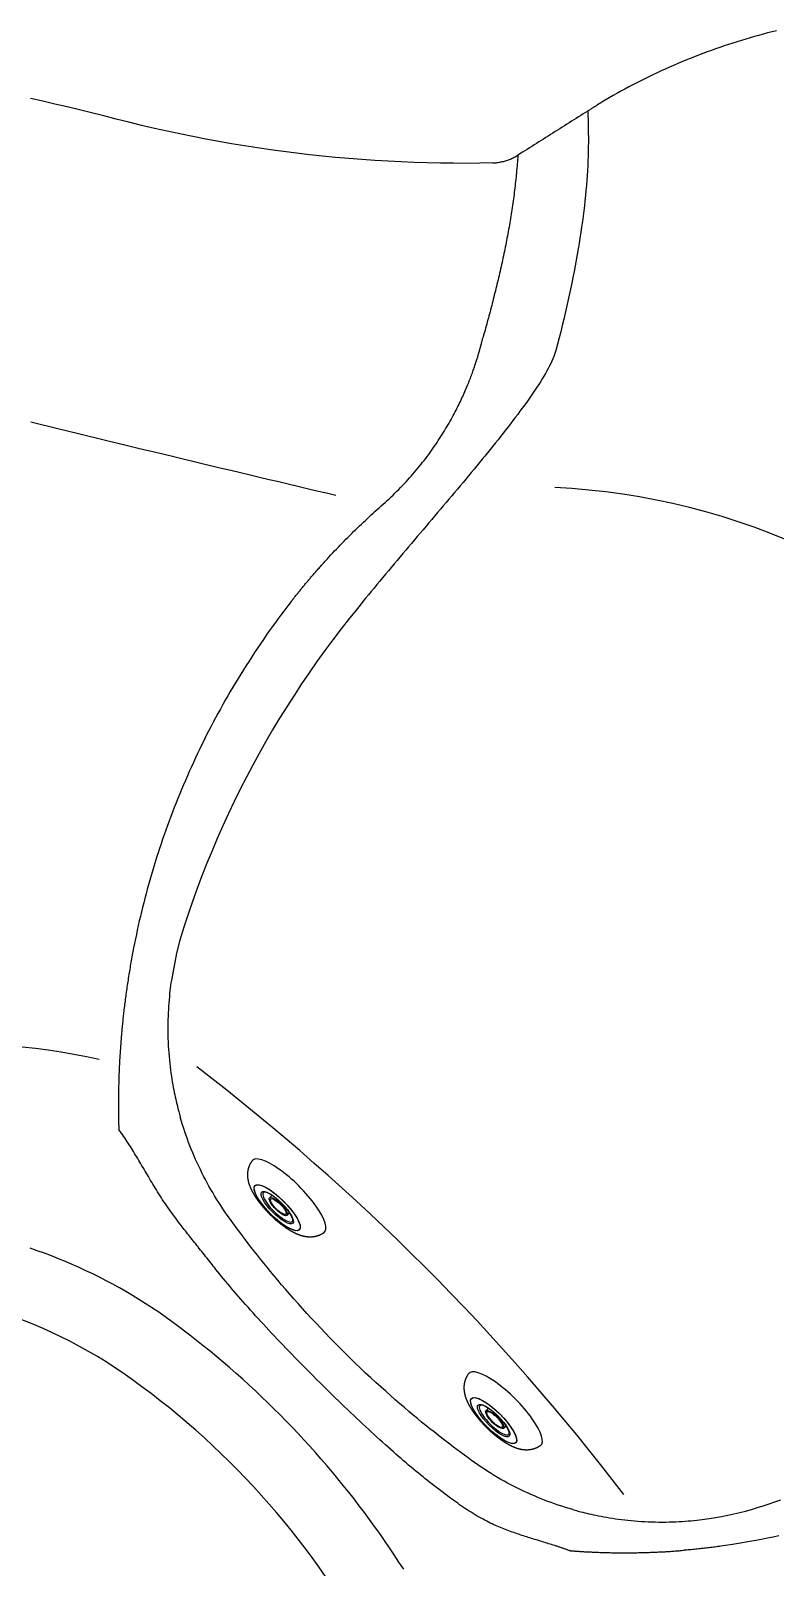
# Model space of a CAD drawing. Extents: x 938 to 1038, y 781 to 934.
# Drawn here: x 998.1 to 1011.87, y 852.49 to 880.9 of the extents above; entities that cross this region are included whole.
import ezdxf

# ---------------------------------------------------------------- set-up
doc = ezdxf.new("R2010")
doc.units = 0
doc.header["$MEASUREMENT"] = 0
doc.layers.add('1', color=4, linetype='Continuous')
doc.layers.add('DIM', color=3, linetype='Continuous')

# ---------------------------------------------------------------- blocks, each defined once
blk = doc.blocks.new('MINIJET')
at = {"layer": '1', "color": 3}
for p, q in [((0.268, 0.23), (0.202, 0.23)), ((0.268, -0.23), (0.202, -0.23))]:
    blk.add_line(p, q, dxfattribs=at)
at = {"layer": '1', "color": 3, "extrusion": (2.34069e-18, 2.77556e-17, -1)}
for centre, major_axis, start_param, end_param in [((0, 0), (0, 0.94), 3.096514, 6.328264), ((0.297, 0), (0, 0.58), 1.213768, 7.496953), ((0.278, 0), (0, 0.379), 6.174551, 9.533412), ((0.268, 0), (0, 0.2), 1.213768, 7.496953)]:
    blk.add_ellipse(centre, major_axis=major_axis, ratio=0.28756, start_param=start_param, end_param=end_param, dxfattribs=at)
at = {"layer": '1', "color": 3, "extrusion": (2.34069e-18, -2.77556e-17, -1)}
for centre, major_axis, start_param, end_param in [((0.297, 0), (0, 0.58), 4.355360367553331, 10.63854567473292), ((0.268, 0), (0, 0.23), 1.213768, 7.496953)]:
    blk.add_ellipse(centre, major_axis=major_axis, ratio=0.28756, start_param=start_param, end_param=end_param, dxfattribs=at)
at = {"layer": '1', "color": 3, "extrusion": (2.34069e-18, -8.32667e-17, -1)}
blk.add_ellipse((0.297, 0), major_axis=(0, 0.407), ratio=0.28756, start_param=4.355360367553329, end_param=10.63854567473291, dxfattribs=at)
at = {"layer": '1', "color": 3}
for points, knots in [([(0.012, -0.939), (0.047, -0.932), (0.079, -0.923), (0.11, -0.911), (0.138, -0.898), (0.169, -0.881), (0.196, -0.862), (0.221, -0.843), (0.243, -0.824), (0.269, -0.796), (0.292, -0.769), (0.312, -0.742), (0.329, -0.716), (0.351, -0.678), (0.369, -0.64), (0.385, -0.602), (0.399, -0.565), (0.411, -0.527), (0.428, -0.467), (0.441, -0.406), (0.453, -0.343), (0.462, -0.279), (0.469, -0.213), (0.474, -0.162), (0.477, -0.11), (0.478, -0.057), (0.479, -0.005), (0.479, 0.048), (0.476, 0.111), (0.473, 0.174), (0.467, 0.236), (0.46, 0.297), (0.452, 0.348), (0.443, 0.399), (0.432, 0.448), (0.42, 0.496), (0.406, 0.543), (0.389, 0.593), (0.368, 0.642), (0.343, 0.692), (0.32, 0.73), (0.293, 0.768), (0.259, 0.807), (0.228, 0.837), (0.19, 0.867), (0.157, 0.888), (0.12, 0.907), (0.078, 0.923), (0.033, 0.935), (0.012, 0.939)], [1.258846, 1.258846, 1.28405, 1.309253, 1.334457, 1.359661, 1.389764, 1.419868, 1.449972, 1.480075, 1.522807, 1.565539, 1.60827, 1.651002, 1.715116, 1.779231, 1.843346, 1.90746, 1.971575, 2.071337, 2.171099, 2.270861, 2.370623, 2.470385, 2.54716, 2.623934, 2.700709, 2.777484, 2.854259, 2.947334, 3.040409, 3.133485, 3.22656, 3.306164, 3.385768, 3.465372, 3.544977, 3.624581, 3.7092, 3.79382, 3.87844, 3.94015, 4.001861, 4.063571, 4.110156, 4.15674, 4.191384, 4.226028, 4.260673, 4.295317, 4.310282, 4.310282]), ([(0.266, -0.377), (0.262, -0.375), (0.256, -0.369), (0.25, -0.361), (0.242, -0.35), (0.235, -0.335), (0.226, -0.316), (0.218, -0.293), (0.211, -0.268), (0.204, -0.238), (0.197, -0.205), (0.192, -0.17), (0.188, -0.132), (0.184, -0.092), (0.182, -0.052), (0.181, -0.01), (0.181, 0.031), (0.183, 0.073), (0.186, 0.113), (0.19, 0.152), (0.195, 0.189), (0.201, 0.224), (0.208, 0.256), (0.216, 0.285), (0.224, 0.31), (0.233, 0.332), (0.242, 0.349), (0.25, 0.361), (0.257, 0.37), (0.263, 0.375), (0.266, 0.377)], [5.178052, 5.178052, 5.268561, 5.359069, 5.444224, 5.529379, 5.614534, 5.70861, 5.802687, 5.896764, 5.997577, 6.09839, 6.199203, 6.302796, 6.406388, 6.50998, 6.614493, 6.719006, 6.823518, 6.927955, 7.032392, 7.136828, 7.2401, 7.343372, 7.446644, 7.546427, 7.646211, 7.745995, 7.837037, 7.928079, 8.019121, 8.102376, 8.102376])]:
    blk.add_open_spline(points, degree=1, knots=knots, dxfattribs=at)
blk = doc.blocks.new('VISTA')
at = {"layer": '1', "color": 3, "linetype": 'Continuous'}
for points in [[(74.012, 81.338), (73.931, 81.318), (73.849, 81.297), (73.768, 81.275), (73.687, 81.253), (73.606, 81.231), (73.526, 81.208), (73.445, 81.184), (73.365, 81.16), (73.285, 81.135), (73.205, 81.11), (73.126, 81.084), (73.046, 81.058), (72.967, 81.031), (72.888, 81.003), (72.809, 80.975), (72.73, 80.947), (72.652, 80.917), (72.574, 80.888), (72.496, 80.857), (72.418, 80.827), (72.34, 80.795), (72.263, 80.763), (72.186, 80.731), (72.109, 80.698), (72.033, 80.664), (71.956, 80.63), (71.88, 80.596), (71.805, 80.56), (71.729, 80.525), (71.654, 80.488), (71.579, 80.451), (71.504, 80.414), (71.43, 80.376), (71.356, 80.338), (71.282, 80.299), (71.209, 80.259), (71.136, 80.219), (71.063, 80.179), (70.991, 80.138), (70.919, 80.096), (70.848, 80.054), (70.706, 79.968)], [(68.769, 78.893), (68.527, 78.888), (68.284, 78.886), (68.042, 78.887), (67.799, 78.889), (67.557, 78.895), (67.315, 78.902), (67.072, 78.912), (66.83, 78.924), (66.588, 78.938), (66.346, 78.955), (66.104, 78.974), (65.862, 78.996), (65.621, 79.019), (65.38, 79.045), (65.139, 79.074), (64.898, 79.104), (64.658, 79.137), (64.417, 79.172), (64.178, 79.209), (63.938, 79.249), (63.699, 79.291), (63.46, 79.335), (63.222, 79.381), (62.984, 79.429), (62.747, 79.48), (62.51, 79.533), (62.273, 79.588), (62.037, 79.645), (61.802, 79.704), (61.575, 79.762), (61.35, 79.819), (61.124, 79.875), (60.898, 79.929), (60.671, 79.982), (60.445, 80.035), (60.217, 80.086)], [(70.526, 79.854), (70.483, 79.826), (70.44, 79.799), (70.397, 79.772), (70.354, 79.745), (70.311, 79.718), (70.267, 79.69), (70.224, 79.663), (70.181, 79.636), (70.138, 79.609), (70.095, 79.581), (70.052, 79.554), (70.009, 79.527), (69.966, 79.5), (69.922, 79.473), (69.879, 79.445), (69.836, 79.418), (69.793, 79.391), (69.75, 79.363), (69.707, 79.336), (69.664, 79.309), (69.621, 79.282), (69.577, 79.254), (69.534, 79.227), (69.491, 79.2), (69.448, 79.172), (69.405, 79.145), (69.362, 79.118), (69.319, 79.091), (69.233, 79.036)], [(70.526, 79.854), (70.528, 79.772), (70.53, 79.69), (70.531, 79.608), (70.533, 79.526), (70.534, 79.444), (70.535, 79.361), (70.535, 79.277), (70.534, 79.192), (70.532, 79.106), (70.53, 79.019), (70.527, 78.932), (70.523, 78.843), (70.518, 78.754), (70.512, 78.663), (70.506, 78.572), (70.498, 78.48), (70.49, 78.387), (70.481, 78.293), (70.471, 78.198), (70.461, 78.102), (70.449, 78.006), (70.437, 77.908), (70.424, 77.81), (70.41, 77.711), (70.396, 77.61), (70.38, 77.509), (70.364, 77.407), (70.347, 77.305), (70.329, 77.201), (70.31, 77.096), (70.291, 76.991), (70.271, 76.885), (70.25, 76.777), (70.228, 76.669), (70.205, 76.56), (70.182, 76.451), (70.157, 76.34), (70.132, 76.229), (70.106, 76.116), (70.079, 76.003), (70.052, 75.889), (70.024, 75.774), (69.994, 75.658), (69.934, 75.424)], [(70.706, 79.968), (70.697, 79.962), (70.688, 79.957), (70.679, 79.951), (70.67, 79.945), (70.661, 79.94), (70.652, 79.934), (70.643, 79.928), (70.634, 79.923), (70.625, 79.917), (70.616, 79.911), (70.607, 79.906), (70.598, 79.9), (70.589, 79.894), (70.58, 79.888), (70.571, 79.883), (70.562, 79.877), (70.553, 79.871), (70.544, 79.865), (70.526, 79.854)], [(70.526, 79.854), (70.526, 79.854), (70.526, 79.854), (70.526, 79.854), (70.526, 79.854), (70.526, 79.854), (70.526, 79.855), (70.526, 79.855), (70.526, 79.855), (70.526, 79.855), (70.526, 79.855), (70.526, 79.855), (70.526, 79.856), (70.526, 79.856), (70.526, 79.856), (70.526, 79.856), (70.526, 79.856), (70.526, 79.856), (70.526, 79.857), (70.526, 79.857)], [(69.233, 79.036), (69.23, 78.996), (69.226, 78.955), (69.223, 78.915), (69.22, 78.875), (69.216, 78.834), (69.213, 78.794), (69.209, 78.754), (69.205, 78.714), (69.201, 78.673), (69.197, 78.633), (69.193, 78.593), (69.189, 78.553), (69.184, 78.512), (69.179, 78.472), (69.175, 78.432), (69.17, 78.391), (69.165, 78.351), (69.16, 78.311), (69.155, 78.27), (69.149, 78.23), (69.144, 78.19), (69.138, 78.149), (69.133, 78.109), (69.127, 78.069), (69.121, 78.028), (69.115, 77.988), (69.108, 77.947), (69.102, 77.907), (69.095, 77.866), (69.089, 77.826), (69.082, 77.785), (69.075, 77.745), (69.068, 77.704), (69.06, 77.663), (69.053, 77.623), (69.045, 77.582), (69.038, 77.542), (69.03, 77.501), (69.022, 77.46), (69.014, 77.42), (69.006, 77.379), (68.998, 77.338), (68.989, 77.298), (68.981, 77.257), (68.972, 77.217), (68.964, 77.176), (68.955, 77.135), (68.946, 77.095), (68.938, 77.054), (68.929, 77.014), (68.92, 76.974), (68.911, 76.933), (68.902, 76.893), (68.893, 76.852), (68.883, 76.812), (68.874, 76.772), (68.865, 76.732), (68.855, 76.692), (68.845, 76.652), (68.836, 76.612), (68.826, 76.572), (68.816, 76.532), (68.806, 76.493), (68.796, 76.453), (68.786, 76.414), (68.776, 76.375), (68.767, 76.335), (68.757, 76.296), (68.747, 76.258), (68.737, 76.219), (68.727, 76.18), (68.717, 76.142), (68.706, 76.104), (68.696, 76.066), (68.686, 76.028), (68.676, 75.99), (68.666, 75.953), (68.656, 75.915), (68.645, 75.878), (68.635, 75.841), (68.625, 75.804), (68.615, 75.767), (68.604, 75.73), (68.584, 75.658)], [(68.769, 78.893), (68.788, 78.894), (68.808, 78.896), (68.827, 78.898), (68.847, 78.9), (68.866, 78.903), (68.886, 78.906), (68.905, 78.909), (68.924, 78.913), (68.944, 78.918), (68.963, 78.922), (68.982, 78.927), (69.001, 78.933), (69.019, 78.938), (69.038, 78.945), (69.057, 78.951), (69.075, 78.958), (69.093, 78.965), (69.111, 78.973), (69.129, 78.981), (69.147, 78.989), (69.164, 78.998), (69.182, 79.007), (69.199, 79.016), (69.233, 79.036)], [(68.514, 75.394), (68.516, 75.403), (68.519, 75.411), (68.521, 75.42), (68.524, 75.429), (68.526, 75.437), (68.529, 75.446), (68.531, 75.455), (68.533, 75.463), (68.536, 75.472), (68.538, 75.481), (68.541, 75.49), (68.543, 75.499), (68.545, 75.507), (68.548, 75.516), (68.55, 75.525), (68.552, 75.534), (68.555, 75.542), (68.557, 75.551), (68.559, 75.56), (68.561, 75.569), (68.564, 75.578), (68.566, 75.587), (68.568, 75.595), (68.57, 75.604), (68.573, 75.613), (68.575, 75.622), (68.577, 75.631), (68.579, 75.64), (68.584, 75.658)], [(65.741, 71.609), (65.775, 71.646), (65.809, 71.683), (65.843, 71.719), (65.878, 71.755), (65.912, 71.792), (65.947, 71.828), (65.982, 71.864), (66.017, 71.9), (66.052, 71.935), (66.088, 71.971), (66.123, 72.006), (66.159, 72.042), (66.195, 72.077), (66.23, 72.112), (66.266, 72.147), (66.302, 72.181), (66.339, 72.216), (66.375, 72.25), (66.411, 72.284), (66.448, 72.318), (66.484, 72.352), (66.521, 72.386), (66.558, 72.42), (66.595, 72.453), (66.632, 72.486), (66.669, 72.519), (66.706, 72.552), (66.743, 72.585), (66.78, 72.618), (66.817, 72.651), (66.853, 72.685), (66.889, 72.719), (66.924, 72.753), (66.959, 72.787), (66.994, 72.822), (67.029, 72.856), (67.063, 72.891), (67.096, 72.927), (67.13, 72.962), (67.163, 72.997), (67.195, 73.033), (67.227, 73.069), (67.259, 73.105), (67.29, 73.141), (67.321, 73.177), (67.352, 73.213), (67.382, 73.249), (67.412, 73.286), (67.441, 73.322), (67.47, 73.359), (67.499, 73.395), (67.527, 73.432), (67.555, 73.469), (67.582, 73.505), (67.609, 73.542), (67.635, 73.579), (67.661, 73.615), (67.686, 73.652), (67.712, 73.689), (67.736, 73.725), (67.76, 73.761), (67.784, 73.798), (67.807, 73.834), (67.83, 73.87), (67.853, 73.906), (67.875, 73.942), (67.896, 73.977), (67.917, 74.013), (67.938, 74.048), (67.958, 74.083), (67.978, 74.118), (67.997, 74.153), (68.016, 74.187), (68.035, 74.221), (68.053, 74.255), (68.07, 74.289), (68.088, 74.322), (68.105, 74.356), (68.121, 74.388), (68.137, 74.421), (68.153, 74.453), (68.168, 74.485), (68.183, 74.516), (68.198, 74.548), (68.212, 74.578), (68.226, 74.609), (68.239, 74.639), (68.252, 74.668), (68.265, 74.698), (68.277, 74.726), (68.289, 74.755), (68.3, 74.783), (68.311, 74.81), (68.322, 74.837), (68.333, 74.864), (68.343, 74.89), (68.353, 74.916), (68.363, 74.941), (68.372, 74.966), (68.381, 74.99), (68.39, 75.014), (68.398, 75.037), (68.406, 75.06), (68.414, 75.082), (68.422, 75.104), (68.429, 75.125), (68.436, 75.146), (68.443, 75.166), (68.449, 75.186), (68.456, 75.205), (68.462, 75.224), (68.467, 75.242), (68.473, 75.259), (68.478, 75.276), (68.483, 75.292), (68.488, 75.308), (68.493, 75.324), (68.497, 75.338), (68.505, 75.366)], [(69.934, 75.424), (69.923, 75.389), (69.911, 75.352), (69.896, 75.313), (69.88, 75.272), (69.861, 75.23), (69.841, 75.187), (69.818, 75.142), (69.794, 75.096), (69.768, 75.048), (69.74, 75), (69.711, 74.951), (69.681, 74.9), (69.649, 74.849), (69.616, 74.797), (69.581, 74.745), (69.546, 74.691), (69.509, 74.637), (69.472, 74.583), (69.433, 74.528), (69.394, 74.472), (69.353, 74.416), (69.312, 74.36), (69.27, 74.303), (69.228, 74.245), (69.184, 74.188), (69.141, 74.13), (69.096, 74.072), (69.051, 74.013), (69.005, 73.954), (68.959, 73.895), (68.912, 73.836), (68.864, 73.776), (68.817, 73.716), (68.768, 73.656), (68.72, 73.596), (68.671, 73.536), (68.622, 73.475), (68.572, 73.415), (68.522, 73.354), (68.472, 73.293), (68.421, 73.232), (68.37, 73.171), (68.319, 73.11), (68.268, 73.048), (68.217, 72.987), (68.165, 72.925), (68.113, 72.863), (68.061, 72.801), (68.009, 72.739), (67.956, 72.677), (67.904, 72.615), (67.851, 72.553), (67.798, 72.49), (67.746, 72.428), (67.692, 72.365), (67.639, 72.302), (67.586, 72.239), (67.533, 72.176), (67.479, 72.113), (67.426, 72.05), (67.372, 71.987), (67.319, 71.924), (67.265, 71.86), (67.211, 71.797), (67.158, 71.733), (67.104, 71.67), (67.051, 71.606), (66.997, 71.542), (66.944, 71.479), (66.89, 71.415), (66.837, 71.352), (66.784, 71.288), (66.731, 71.224), (66.678, 71.161), (66.625, 71.097), (66.573, 71.034), (66.521, 70.971), (66.469, 70.908), (66.417, 70.845), (66.366, 70.782), (66.316, 70.72), (66.265, 70.658), (66.216, 70.597), (66.119, 70.475)], [(68.505, 75.366), (68.506, 75.367), (68.506, 75.369), (68.507, 75.37), (68.507, 75.371), (68.508, 75.373), (68.508, 75.374), (68.508, 75.376), (68.509, 75.377), (68.509, 75.378), (68.51, 75.38), (68.51, 75.381), (68.51, 75.383), (68.511, 75.384), (68.511, 75.385), (68.512, 75.387), (68.512, 75.388), (68.512, 75.39), (68.513, 75.391), (68.514, 75.394)], [(65.435, 71.266), (65.45, 71.283), (65.465, 71.301), (65.48, 71.318), (65.495, 71.335), (65.51, 71.353), (65.525, 71.37), (65.54, 71.387), (65.555, 71.404), (65.571, 71.421), (65.586, 71.439), (65.601, 71.456), (65.617, 71.473), (65.632, 71.49), (65.647, 71.507), (65.663, 71.524), (65.678, 71.541), (65.694, 71.558), (65.71, 71.575), (65.741, 71.609)], [(65.093, 70.853), (65.104, 70.867), (65.115, 70.88), (65.126, 70.894), (65.137, 70.908), (65.149, 70.922), (65.16, 70.936), (65.171, 70.95), (65.182, 70.963), (65.193, 70.977), (65.204, 70.991), (65.216, 71.005), (65.227, 71.019), (65.238, 71.032), (65.25, 71.046), (65.261, 71.06), (65.272, 71.074), (65.284, 71.088), (65.295, 71.101), (65.307, 71.115), (65.318, 71.129), (65.33, 71.143), (65.341, 71.156), (65.353, 71.17), (65.365, 71.184), (65.376, 71.198), (65.388, 71.211), (65.4, 71.225), (65.411, 71.239), (65.435, 71.266)], [(65.038, 70.783), (64.98, 70.707), (64.921, 70.63), (64.863, 70.553), (64.805, 70.476), (64.748, 70.398), (64.691, 70.319), (64.635, 70.24), (64.58, 70.161), (64.525, 70.082), (64.471, 70.003), (64.417, 69.923), (64.364, 69.844), (64.312, 69.764), (64.26, 69.684), (64.209, 69.604), (64.158, 69.524), (64.108, 69.444), (64.059, 69.363), (64.01, 69.283), (63.962, 69.202), (63.914, 69.121), (63.867, 69.04), (63.821, 68.959), (63.775, 68.878), (63.73, 68.796), (63.685, 68.715), (63.641, 68.633), (63.597, 68.551), (63.555, 68.469), (63.512, 68.387), (63.47, 68.305), (63.429, 68.222), (63.388, 68.14), (63.348, 68.058), (63.309, 67.975), (63.27, 67.892), (63.232, 67.809), (63.194, 67.726), (63.156, 67.643), (63.12, 67.56), (63.084, 67.477), (63.048, 67.394), (63.013, 67.31), (62.978, 67.227), (62.944, 67.143), (62.911, 67.06), (62.878, 66.976), (62.846, 66.892), (62.814, 66.809), (62.783, 66.725), (62.752, 66.641), (62.722, 66.557), (62.692, 66.473), (62.663, 66.389), (62.635, 66.305), (62.607, 66.221), (62.579, 66.136), (62.552, 66.052), (62.526, 65.968), (62.5, 65.884), (62.475, 65.8), (62.45, 65.716), (62.426, 65.632), (62.402, 65.548), (62.379, 65.464), (62.357, 65.38), (62.334, 65.296), (62.313, 65.213), (62.292, 65.129), (62.271, 65.045), (62.251, 64.962), (62.232, 64.878), (62.213, 64.795), (62.195, 64.711), (62.177, 64.628), (62.159, 64.545), (62.142, 64.462), (62.126, 64.379), (62.094, 64.213)], [(65.038, 70.783), (65.041, 70.787), (65.044, 70.79), (65.047, 70.794), (65.049, 70.797), (65.052, 70.8), (65.055, 70.804), (65.058, 70.807), (65.06, 70.811), (65.063, 70.814), (65.066, 70.818), (65.069, 70.821), (65.071, 70.825), (65.074, 70.828), (65.077, 70.832), (65.08, 70.835), (65.082, 70.839), (65.085, 70.842), (65.088, 70.846), (65.093, 70.853)], [(66.119, 70.475), (65.963, 70.278), (65.811, 70.078), (65.661, 69.876), (65.514, 69.673), (65.371, 69.467), (65.23, 69.26), (65.092, 69.05), (64.957, 68.839), (64.825, 68.626), (64.696, 68.412), (64.57, 68.195), (64.447, 67.977), (64.328, 67.758), (64.211, 67.536), (64.097, 67.313), (63.987, 67.089), (63.879, 66.863), (63.775, 66.635), (63.674, 66.406), (63.576, 66.176), (63.481, 65.944), (63.39, 65.711), (63.302, 65.477), (63.217, 65.241), (63.135, 65.004), (63.056, 64.766), (62.983, 64.525), (62.92, 64.281), (62.824, 63.781)], [(62.094, 64.213), (62.088, 64.18), (62.082, 64.148), (62.077, 64.115), (62.071, 64.082), (62.065, 64.049), (62.06, 64.016), (62.054, 63.984), (62.049, 63.951), (62.043, 63.918), (62.038, 63.886), (62.033, 63.853), (62.028, 63.82), (62.023, 63.788), (62.018, 63.755), (62.013, 63.723), (62.008, 63.69), (62.003, 63.657), (61.998, 63.625), (61.994, 63.592), (61.989, 63.56), (61.985, 63.527), (61.98, 63.495), (61.976, 63.462), (61.972, 63.43), (61.968, 63.398), (61.963, 63.365), (61.959, 63.333), (61.955, 63.3), (61.948, 63.236)], [(62.824, 63.781), (62.817, 63.735), (62.811, 63.687), (62.804, 63.637), (62.798, 63.585), (62.792, 63.532), (62.787, 63.477), (62.781, 63.421), (62.777, 63.363), (62.772, 63.303), (62.769, 63.243), (62.765, 63.18), (62.763, 63.117), (62.761, 63.052), (62.759, 62.985), (62.759, 62.917), (62.759, 62.848), (62.76, 62.778), (62.762, 62.709), (62.764, 62.64), (62.768, 62.572), (62.772, 62.504), (62.777, 62.438), (62.782, 62.372), (62.788, 62.308), (62.795, 62.245), (62.802, 62.183), (62.809, 62.123), (62.817, 62.065), (62.825, 62.008), (62.834, 61.954), (62.842, 61.901), (62.851, 61.85), (62.86, 61.801), (62.869, 61.754), (62.878, 61.709), (62.887, 61.666), (62.896, 61.625), (62.904, 61.586), (62.913, 61.549), (62.921, 61.513), (62.929, 61.479), (62.938, 61.446), (62.945, 61.415), (62.953, 61.386), (62.96, 61.358), (62.967, 61.333), (62.973, 61.309), (62.979, 61.288), (62.99, 61.251)], [(61.948, 63.236), (61.945, 63.21), (61.942, 63.184), (61.939, 63.158), (61.936, 63.132), (61.933, 63.106), (61.93, 63.079), (61.927, 63.052), (61.924, 63.025), (61.922, 62.997), (61.919, 62.97), (61.916, 62.942), (61.914, 62.914), (61.911, 62.886), (61.908, 62.858), (61.906, 62.83), (61.903, 62.802), (61.901, 62.773), (61.898, 62.744), (61.896, 62.716), (61.894, 62.687), (61.891, 62.658), (61.889, 62.629), (61.887, 62.6), (61.885, 62.571), (61.883, 62.542), (61.881, 62.513), (61.879, 62.484), (61.877, 62.455), (61.875, 62.426), (61.873, 62.397), (61.871, 62.368), (61.87, 62.339), (61.868, 62.31), (61.867, 62.281), (61.865, 62.253), (61.864, 62.224), (61.862, 62.195), (61.861, 62.167), (61.86, 62.138), (61.858, 62.11), (61.857, 62.082), (61.856, 62.054), (61.855, 62.026), (61.854, 61.998), (61.853, 61.971), (61.852, 61.943), (61.851, 61.916), (61.851, 61.889), (61.85, 61.862), (61.849, 61.836), (61.849, 61.809), (61.848, 61.783), (61.848, 61.757), (61.847, 61.732), (61.847, 61.706), (61.846, 61.681), (61.846, 61.656), (61.846, 61.632), (61.846, 61.608), (61.845, 61.584), (61.845, 61.56), (61.845, 61.537), (61.845, 61.514), (61.845, 61.492), (61.845, 61.47), (61.845, 61.448), (61.845, 61.427), (61.845, 61.406), (61.845, 61.385), (61.845, 61.365), (61.845, 61.346), (61.846, 61.326), (61.846, 61.308), (61.846, 61.289), (61.846, 61.272), (61.847, 61.254), (61.847, 61.237), (61.847, 61.221), (61.847, 61.205), (61.848, 61.19), (61.848, 61.175), (61.848, 61.161), (61.848, 61.147), (61.849, 61.134), (61.849, 61.121), (61.849, 61.109), (61.85, 61.097), (61.85, 61.086), (61.85, 61.076), (61.85, 61.066), (61.851, 61.057), (61.851, 61.048), (61.851, 61.04), (61.852, 61.025)], [(63.897, 59.383), (63.856, 59.441), (63.816, 59.499), (63.776, 59.557), (63.737, 59.616), (63.699, 59.675), (63.661, 59.735), (63.624, 59.795), (63.589, 59.855), (63.554, 59.915), (63.519, 59.976), (63.486, 60.037), (63.453, 60.098), (63.421, 60.159), (63.39, 60.221), (63.36, 60.282), (63.33, 60.345), (63.301, 60.407), (63.273, 60.469), (63.246, 60.532), (63.219, 60.594), (63.193, 60.657), (63.168, 60.72), (63.144, 60.784), (63.121, 60.847), (63.098, 60.911), (63.075, 60.977), (63.053, 61.043), (63.031, 61.111), (62.99, 61.251)], [(62.985, 59.274), (62.951, 59.318), (62.918, 59.362), (62.886, 59.405), (62.855, 59.448), (62.824, 59.49), (62.795, 59.531), (62.767, 59.572), (62.739, 59.611), (62.713, 59.65), (62.687, 59.688), (62.663, 59.725), (62.639, 59.762), (62.615, 59.799), (62.592, 59.835), (62.57, 59.87), (62.548, 59.906), (62.526, 59.942), (62.504, 59.977), (62.483, 60.012), (62.462, 60.047), (62.441, 60.082), (62.42, 60.117), (62.4, 60.151), (62.38, 60.185), (62.36, 60.219), (62.34, 60.253), (62.32, 60.287), (62.3, 60.32), (62.281, 60.353), (62.261, 60.386), (62.242, 60.419), (62.223, 60.452), (62.203, 60.484), (62.184, 60.517), (62.164, 60.549), (62.145, 60.581), (62.125, 60.614), (62.105, 60.646), (62.086, 60.678), (62.066, 60.709), (62.045, 60.741), (62.025, 60.773), (62.004, 60.805), (61.983, 60.836), (61.962, 60.868), (61.941, 60.9), (61.919, 60.931), (61.897, 60.962), (61.852, 61.025)], [(68.374, 54.905), (68.31, 54.951), (68.245, 54.999), (68.179, 55.048), (68.111, 55.098), (68.042, 55.15), (67.972, 55.203), (67.901, 55.258), (67.828, 55.314), (67.755, 55.371), (67.681, 55.43), (67.605, 55.49), (67.529, 55.551), (67.452, 55.614), (67.374, 55.678), (67.295, 55.743), (67.215, 55.811), (67.133, 55.88), (67.049, 55.952), (66.963, 56.026), (66.876, 56.103), (66.787, 56.182), (66.696, 56.263), (66.604, 56.347), (66.511, 56.432), (66.417, 56.52), (66.321, 56.611), (66.225, 56.703), (66.13, 56.795), (66.036, 56.887), (65.944, 56.979), (65.853, 57.071), (65.763, 57.163), (65.674, 57.255), (65.586, 57.347), (65.5, 57.439), (65.414, 57.53), (65.33, 57.622), (65.247, 57.714), (65.166, 57.805), (65.087, 57.894), (65.01, 57.982), (64.935, 58.068), (64.863, 58.153), (64.792, 58.236), (64.724, 58.317), (64.658, 58.397), (64.595, 58.475), (64.533, 58.55), (64.474, 58.625), (64.415, 58.699), (64.358, 58.772), (64.301, 58.844), (64.247, 58.915), (64.193, 58.985), (64.141, 59.054), (64.089, 59.122), (64.04, 59.189), (63.991, 59.254), (63.897, 59.383)], [(63.649, 58.435), (63.625, 58.466), (63.6, 58.497), (63.576, 58.527), (63.552, 58.557), (63.528, 58.587), (63.504, 58.617), (63.481, 58.647), (63.457, 58.677), (63.434, 58.707), (63.41, 58.736), (63.387, 58.765), (63.364, 58.794), (63.341, 58.823), (63.319, 58.852), (63.296, 58.88), (63.274, 58.908), (63.252, 58.936), (63.23, 58.963), (63.209, 58.99), (63.187, 59.017), (63.166, 59.044), (63.145, 59.07), (63.125, 59.096), (63.104, 59.122), (63.084, 59.148), (63.064, 59.174), (63.044, 59.199), (63.024, 59.224), (62.985, 59.274)], [(68.365, 53.945), (68.331, 53.967), (68.296, 53.989), (68.261, 54.012), (68.226, 54.036), (68.191, 54.061), (68.155, 54.086), (68.119, 54.111), (68.082, 54.137), (68.045, 54.164), (68.007, 54.192), (67.968, 54.22), (67.929, 54.249), (67.889, 54.279), (67.849, 54.309), (67.808, 54.34), (67.768, 54.371), (67.727, 54.402), (67.686, 54.434), (67.645, 54.466), (67.604, 54.498), (67.562, 54.531), (67.52, 54.565), (67.478, 54.599), (67.435, 54.634), (67.391, 54.67), (67.347, 54.706), (67.302, 54.743), (67.257, 54.78), (67.211, 54.819), (67.165, 54.858), (67.119, 54.897), (67.072, 54.938), (67.025, 54.978), (66.977, 55.02), (66.929, 55.062), (66.88, 55.105), (66.831, 55.149), (66.781, 55.194), (66.73, 55.24), (66.679, 55.287), (66.626, 55.334), (66.574, 55.382), (66.52, 55.431), (66.467, 55.481), (66.413, 55.531), (66.358, 55.582), (66.303, 55.634), (66.248, 55.686), (66.193, 55.738), (66.137, 55.791), (66.082, 55.844), (66.025, 55.898), (65.969, 55.952), (65.913, 56.007), (65.856, 56.062), (65.798, 56.118), (65.741, 56.174), (65.683, 56.231), (65.625, 56.289), (65.567, 56.346), (65.509, 56.403), (65.452, 56.461), (65.394, 56.518), (65.337, 56.576), (65.279, 56.635), (65.222, 56.693), (65.165, 56.751), (65.109, 56.808), (65.053, 56.866), (64.998, 56.923), (64.943, 56.979), (64.889, 57.036), (64.836, 57.092), (64.783, 57.148), (64.73, 57.203), (64.678, 57.258), (64.627, 57.313), (64.577, 57.367), (64.527, 57.421), (64.478, 57.474), (64.429, 57.527), (64.381, 57.58), (64.334, 57.632), (64.287, 57.684), (64.242, 57.735), (64.196, 57.786), (64.152, 57.836), (64.109, 57.885), (64.066, 57.934), (64.025, 57.983), (63.984, 58.03), (63.944, 58.077), (63.904, 58.124), (63.866, 58.17), (63.828, 58.216), (63.791, 58.261), (63.754, 58.305), (63.718, 58.349), (63.649, 58.435)], [(74.059, 53.511), (73.952, 53.487), (73.845, 53.465), (73.737, 53.443), (73.63, 53.422), (73.522, 53.403), (73.415, 53.384), (73.308, 53.366), (73.2, 53.349), (72.986, 53.317)], [(72.771, 53.83), (72.885, 53.848), (72.998, 53.868), (73.111, 53.89), (73.222, 53.914), (73.333, 53.94), (73.443, 53.969), (73.553, 53.999), (73.661, 54.032), (73.769, 54.066), (73.876, 54.101), (73.984, 54.137), (74.091, 54.173)], [(70.25, 53.994), (70.179, 54.015), (70.11, 54.036), (70.042, 54.057), (69.975, 54.079), (69.91, 54.102), (69.847, 54.124), (69.785, 54.147), (69.722, 54.171), (69.66, 54.196), (69.598, 54.221), (69.536, 54.247), (69.474, 54.274), (69.412, 54.302), (69.35, 54.33), (69.288, 54.36), (69.226, 54.39), (69.164, 54.421), (69.102, 54.453), (69.041, 54.486), (68.979, 54.519), (68.918, 54.554), (68.857, 54.589), (68.796, 54.626), (68.735, 54.663), (68.674, 54.701), (68.614, 54.74), (68.554, 54.78), (68.493, 54.82), (68.374, 54.905)], [(70.25, 53.994), (70.269, 53.989), (70.29, 53.983), (70.313, 53.976), (70.339, 53.969), (70.368, 53.962), (70.398, 53.954), (70.432, 53.945), (70.467, 53.937), (70.505, 53.928), (70.544, 53.918), (70.586, 53.909), (70.629, 53.899), (70.674, 53.89), (70.721, 53.88), (70.77, 53.871), (70.82, 53.861), (70.872, 53.852), (70.925, 53.843), (70.98, 53.835), (71.035, 53.826), (71.092, 53.819), (71.149, 53.811), (71.208, 53.804), (71.267, 53.798), (71.327, 53.792), (71.388, 53.786), (71.45, 53.781), (71.513, 53.777), (71.577, 53.773), (71.641, 53.77), (71.706, 53.768), (71.772, 53.766), (71.838, 53.765), (71.903, 53.765), (71.967, 53.765), (72.03, 53.766), (72.091, 53.768), (72.152, 53.77), (72.211, 53.773), (72.268, 53.777), (72.325, 53.781), (72.38, 53.785), (72.434, 53.789), (72.487, 53.794), (72.538, 53.8), (72.587, 53.805), (72.636, 53.811), (72.682, 53.817), (72.771, 53.83)], [(69.914, 53.329), (69.885, 53.338), (69.856, 53.347), (69.828, 53.356), (69.799, 53.365), (69.77, 53.374), (69.741, 53.383), (69.713, 53.392), (69.684, 53.401), (69.655, 53.409), (69.626, 53.418), (69.598, 53.427), (69.569, 53.436), (69.54, 53.445), (69.511, 53.454), (69.482, 53.463), (69.453, 53.472), (69.423, 53.481), (69.394, 53.49), (69.365, 53.5), (69.335, 53.509), (69.306, 53.519), (69.276, 53.529), (69.247, 53.539), (69.217, 53.549), (69.187, 53.559), (69.157, 53.569), (69.126, 53.58), (69.096, 53.591), (69.066, 53.602), (69.035, 53.613), (69.004, 53.625), (68.973, 53.637), (68.941, 53.65), (68.91, 53.662), (68.88, 53.675), (68.849, 53.688), (68.818, 53.702), (68.786, 53.716), (68.755, 53.731), (68.722, 53.746), (68.69, 53.762), (68.656, 53.779), (68.622, 53.797), (68.587, 53.815), (68.551, 53.835), (68.515, 53.855), (68.478, 53.876), (68.441, 53.898), (68.365, 53.945)], [(70.185, 53.236), (70.171, 53.241), (70.158, 53.246), (70.144, 53.251), (70.131, 53.256), (70.117, 53.261), (70.103, 53.265), (70.09, 53.27), (70.076, 53.275), (70.063, 53.279), (70.049, 53.284), (70.036, 53.289), (70.022, 53.293), (70.009, 53.298), (69.995, 53.302), (69.981, 53.307), (69.968, 53.311), (69.954, 53.316), (69.941, 53.32), (69.914, 53.329)], [(70.185, 53.236), (70.192, 53.236), (70.199, 53.235), (70.206, 53.235), (70.214, 53.234), (70.223, 53.233), (70.232, 53.233), (70.241, 53.232), (70.251, 53.231), (70.261, 53.231), (70.272, 53.23), (70.283, 53.229), (70.294, 53.228), (70.306, 53.227), (70.318, 53.226), (70.331, 53.226), (70.344, 53.225), (70.358, 53.224), (70.372, 53.223), (70.386, 53.222), (70.401, 53.221), (70.416, 53.22), (70.431, 53.219), (70.447, 53.218), (70.463, 53.217), (70.48, 53.216), (70.496, 53.216), (70.514, 53.215), (70.531, 53.214), (70.549, 53.213), (70.567, 53.212), (70.586, 53.211), (70.604, 53.21), (70.624, 53.209), (70.643, 53.208), (70.663, 53.208), (70.682, 53.207), (70.703, 53.206), (70.723, 53.205), (70.744, 53.204), (70.764, 53.204), (70.786, 53.203), (70.807, 53.202), (70.828, 53.202), (70.85, 53.201), (70.872, 53.2), (70.894, 53.2), (70.916, 53.199), (70.939, 53.199), (70.962, 53.198), (70.984, 53.198), (71.007, 53.198), (71.03, 53.197), (71.054, 53.197), (71.077, 53.197), (71.1, 53.197), (71.124, 53.196), (71.148, 53.196), (71.171, 53.196), (71.195, 53.196), (71.219, 53.196), (71.243, 53.196), (71.267, 53.196), (71.292, 53.196), (71.316, 53.197), (71.34, 53.197), (71.365, 53.197), (71.389, 53.197), (71.414, 53.198), (71.438, 53.198), (71.463, 53.199), (71.487, 53.199), (71.512, 53.2), (71.536, 53.2), (71.561, 53.201), (71.586, 53.202), (71.61, 53.202), (71.635, 53.203), (71.66, 53.204), (71.684, 53.205), (71.709, 53.206), (71.733, 53.207), (71.758, 53.208), (71.782, 53.209), (71.807, 53.21), (71.831, 53.211), (71.855, 53.212), (71.88, 53.213), (71.904, 53.215), (71.928, 53.216), (71.952, 53.217), (71.976, 53.219), (72, 53.22), (72.024, 53.222), (72.048, 53.223), (72.071, 53.225), (72.095, 53.226), (72.118, 53.228), (72.141, 53.23), (72.165, 53.231), (72.188, 53.233), (72.211, 53.235), (72.234, 53.236), (72.256, 53.238), (72.301, 53.242)], [(72.986, 53.317), (72.958, 53.314), (72.931, 53.31), (72.903, 53.306), (72.876, 53.303), (72.849, 53.299), (72.821, 53.296), (72.794, 53.293), (72.766, 53.289), (72.739, 53.286), (72.711, 53.283), (72.684, 53.28), (72.657, 53.277), (72.629, 53.274), (72.602, 53.271), (72.575, 53.268), (72.547, 53.265), (72.52, 53.262), (72.493, 53.259), (72.465, 53.257), (72.438, 53.254), (72.41, 53.252), (72.383, 53.249), (72.356, 53.247), (72.301, 53.242)]]:
    blk.add_lwpolyline(points, dxfattribs=at)
at = {"layer": '1', "color": 2}
for points in [[(62.911, 57.413), (62.799, 57.495), (62.686, 57.576), (62.572, 57.655), (62.456, 57.732), (62.34, 57.808), (62.222, 57.882), (62.103, 57.954), (61.984, 58.025), (61.863, 58.094), (61.741, 58.161), (61.619, 58.226), (61.495, 58.29), (61.371, 58.352), (61.245, 58.412), (61.119, 58.47), (60.992, 58.527), (60.865, 58.582), (60.736, 58.634), (60.607, 58.685), (60.477, 58.735), (60.346, 58.782), (60.215, 58.828)], [(67.12, 52.892), (67.033, 53.026), (66.946, 53.159), (66.857, 53.291), (66.767, 53.423), (66.676, 53.553), (66.583, 53.683), (66.49, 53.812), (66.395, 53.939), (66.299, 54.067), (66.202, 54.193), (66.103, 54.318), (66.004, 54.442), (65.903, 54.566), (65.801, 54.688), (65.698, 54.809), (65.594, 54.93), (65.489, 55.05), (65.383, 55.168), (65.275, 55.286), (65.167, 55.402), (65.057, 55.518), (64.947, 55.632), (64.835, 55.746), (64.722, 55.858), (64.608, 55.97), (64.493, 56.08), (64.378, 56.189), (64.261, 56.297), (64.143, 56.405), (64.024, 56.51), (63.904, 56.615), (63.783, 56.719), (63.662, 56.822), (63.539, 56.923), (63.415, 57.024), (63.291, 57.123), (63.165, 57.221), (62.911, 57.413)]]:
    blk.add_lwpolyline(points, dxfattribs=at)
for centre, radius, start, end in [((199.479, 641.071), 583.815, 256.200465, 256.770081), ((69.334, 60.374), 12.531, 355.5723, 87.3491)]:
    blk.add_arc(centre, radius, start, end, dxfattribs=at)
at = {"layer": '1', "color": 3}
for centre, radius, start, end in [((58.808, 50.32), 12.292, 77.4012, 95.2211), ((37.557, 28.582), 42.323, 37.3794, 52.5459)]:
    blk.add_arc(centre, radius, start, end, dxfattribs=at)
at = {"layer": '1', "color": 2, "linetype": 'Continuous'}
for centre, radius, start, end in [((56.814, 49.087), 9.023, 55.438, 93.616), ((53.4, 44.278), 14.92, 28.9043, 55.1181)]:
    blk.add_arc(centre, radius, start, end, dxfattribs=at)
at = {"layer": 'DIM', "xscale": -1, "rotation": 45.00000000000463}
for p in [(64.991, 59.787), (68.993, 55.85)]:
    blk.add_blockref('MINIJET', p, dxfattribs=at)

msp = doc.modelspace()

# ---------------------------------------------------------------- block references
at = {"layer": '1'}
msp.add_blockref('VISTA', (937.877, 799.564), dxfattribs=at)

doc.saveas('drawing.dxf')
